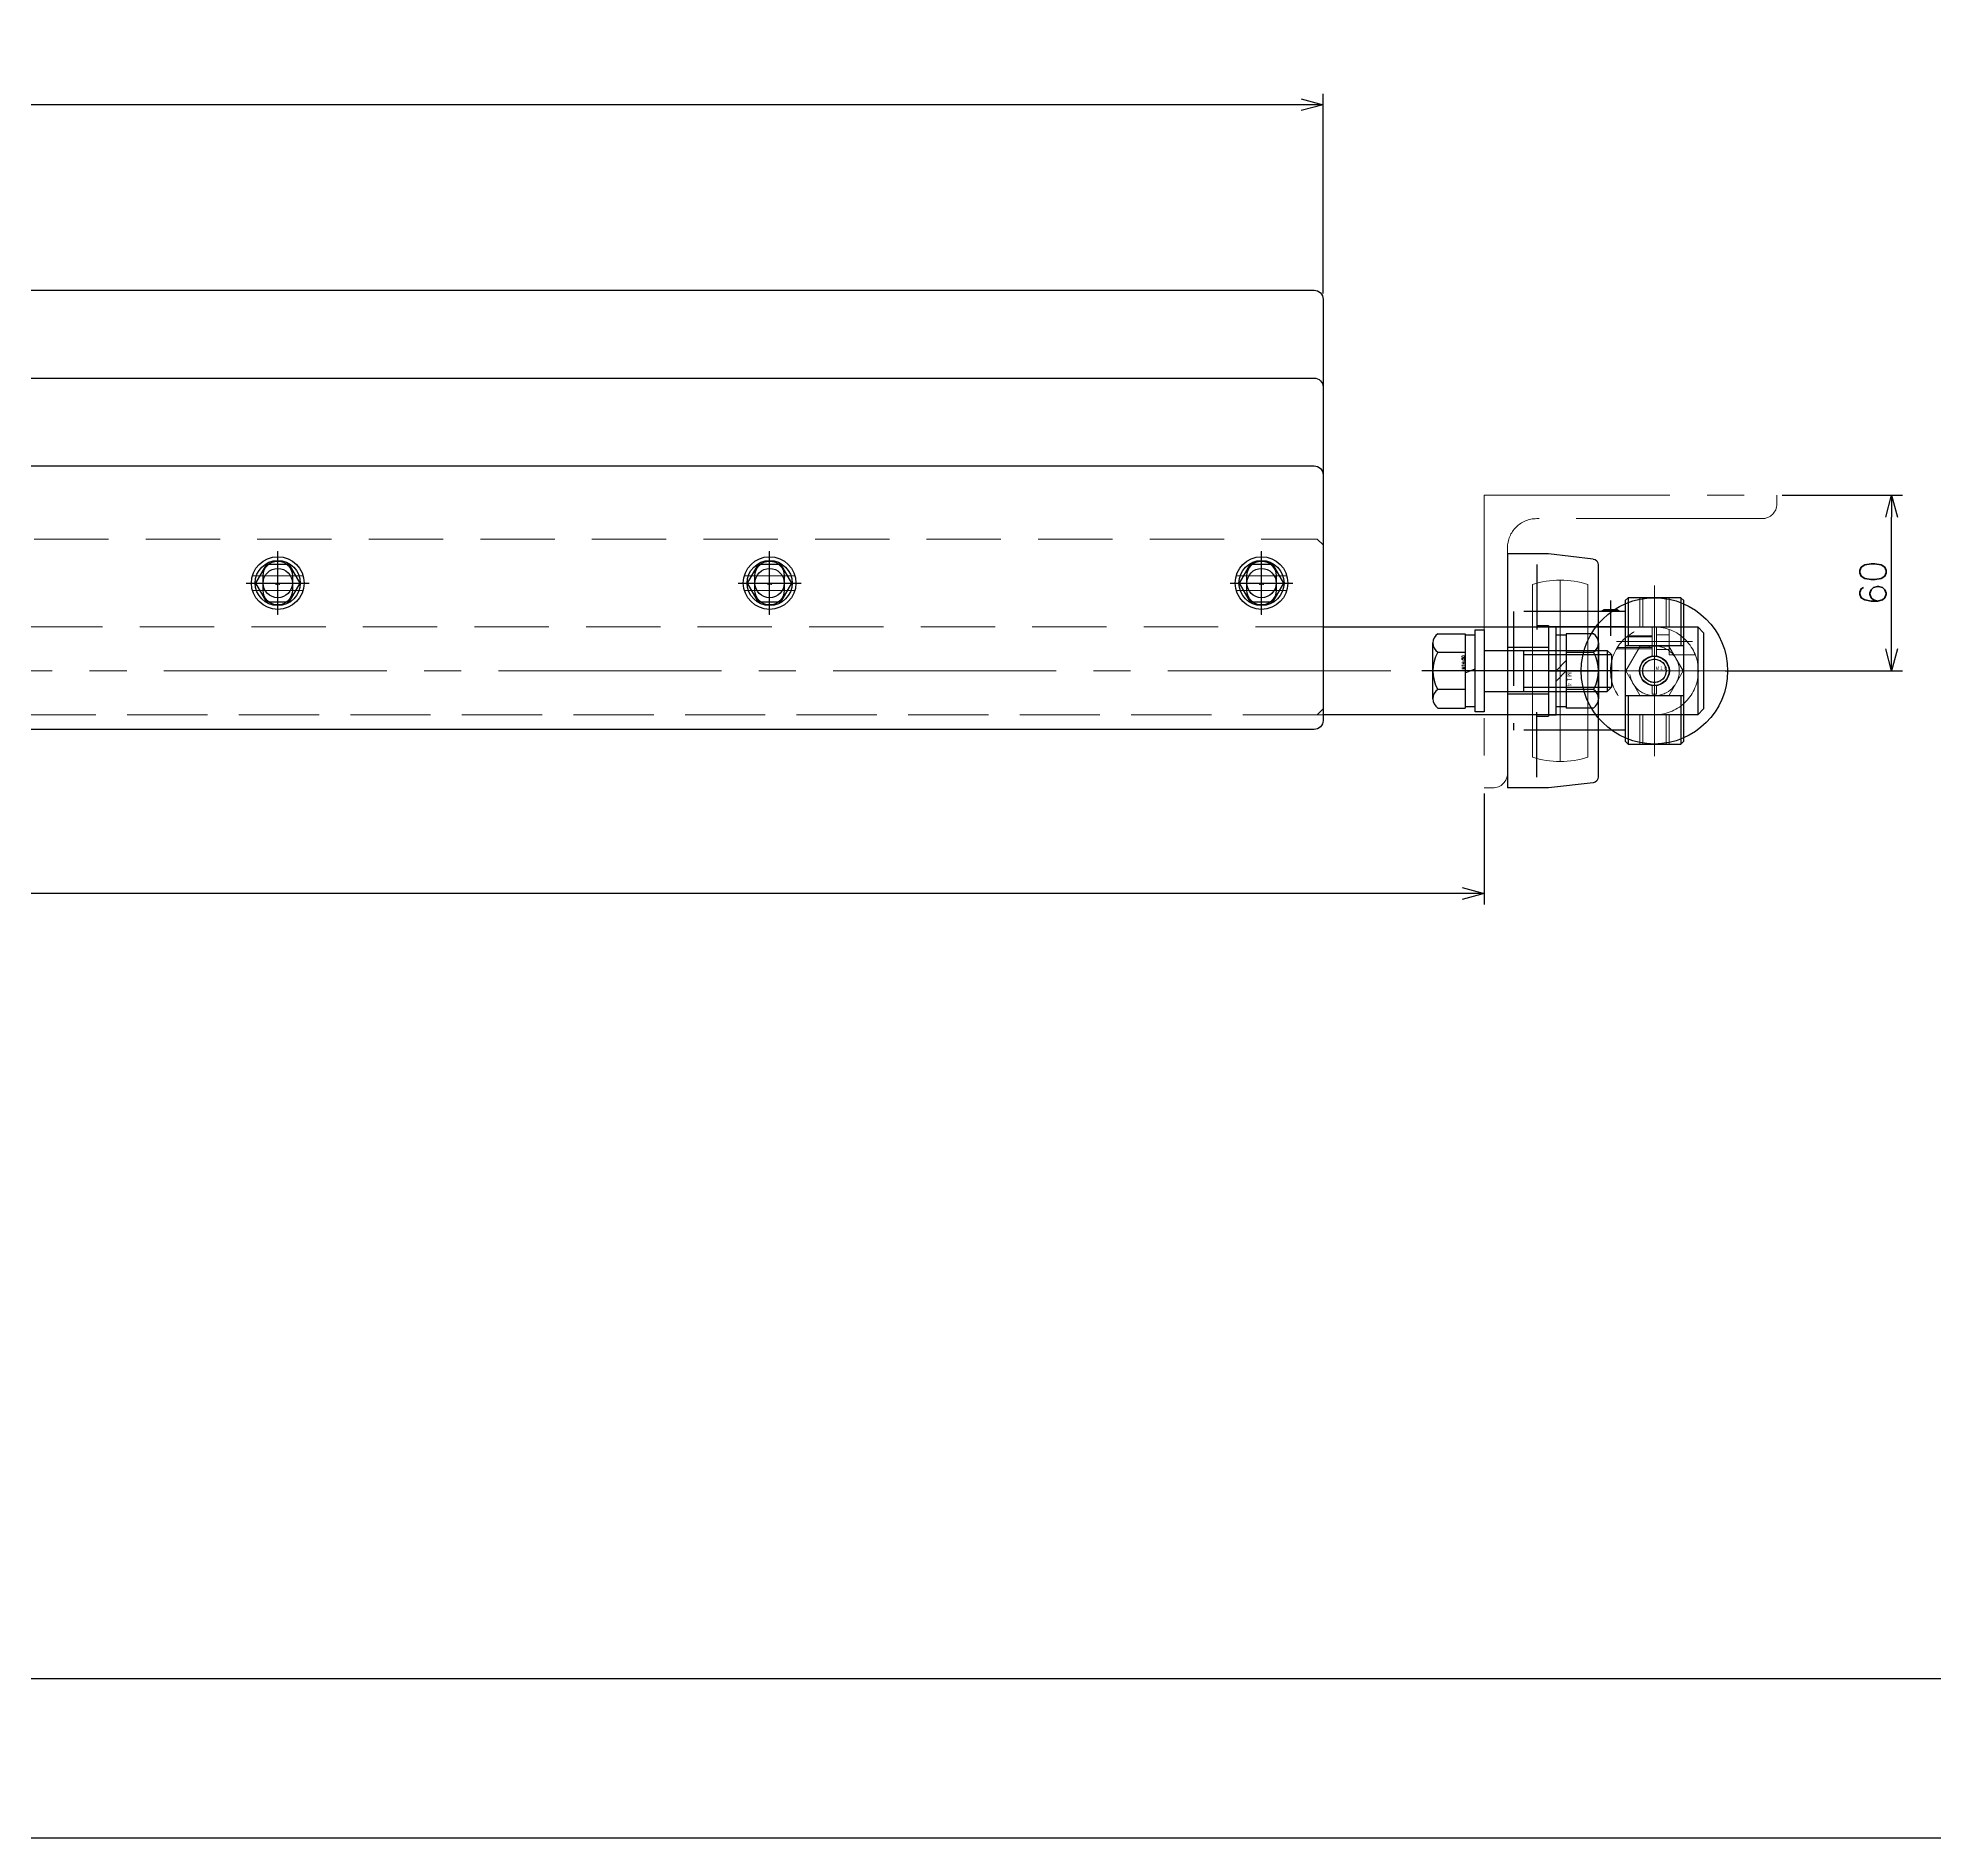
# Model space of a CAD drawing. Header units: millimetres. Extents: x -8731 to 85711, y -14522 to 31379.
# Drawn here: x -2902 to -2254, y -5115 to -4500 of the extents above; entities that cross this region are included whole.
import ezdxf

# ---------------------------------------------------------------- set-up
doc = ezdxf.new("R2010")
doc.units = ezdxf.units.MM
doc.header["$LTSCALE"] = 4
doc.header["$PDMODE"] = 99
doc.header["$PDSIZE"] = 1
for name, pattern in [('CENTER2', [28.575, 19.05, -3.175, 3.175, -3.175]), ('HIDDEN', [9.525, 6.35, -3.175]), ('PHANTOM2', [31.75, 15.875, -3.175, 3.175, -3.175, 3.175, -3.175])]:
    doc.linetypes.add(name, pattern=pattern)
for name, color, linetype, lineweight in [('04_HIDDEN', 2, 'HIDDEN', 13), ('05_CENTER', 4, 'CENTER2', 13), ('06_PHANTOM', 2, 'PHANTOM2', 13), ('08_DIM', 3, 'Continuous', 13)]:
    doc.layers.add(name, color=color, linetype=linetype, lineweight=lineweight)
doc.layers.add('10_DRAFT', color=8, linetype='Continuous', lineweight=0, plot=False)
doc.styles.add('KANJI0', font='txt.shx', dxfattribs={"width": 0.9, "height": 30, "bigfont": 'bigfont'})
doc.styles.add('KSS_TXT', font='txt.shx', dxfattribs={"bigfont": 'extfont2.shx'})
doc.styles.add('KSS_TXT_L', font='txt.shx', dxfattribs={"height": 9, "bigfont": 'extfont2.shx'})
doc.dimstyles.new('KSS_DIM', dxfattribs={"dimscale": 3, "dimtxt": 3, "dimasz": 2.5, "dimexe": 1.25, "dimexo": 0.625, "dimtad": 1, "dimdsep": 46, "dimtxsty": 'KSS_TXT', "dimblk": 'OPEN30', "dimcen": 0, "dimazin": 2, "dimtfac": 0.75, "dimtmove": 0, "dimatfit": 3, "dimldrblk": 'OPEN30', "dimfxl": 1, "dimtolj": 1, "dimarcsym": 0})

# ---------------------------------------------------------------- blocks, each defined once
blk = doc.blocks.new('A$C67FD2836_1_1_1')
at = {"color": 0}
for p, q in [((-7.51, 0), (-3.75, 6.5)), ((-3.75, 6.5), (3.75, 6.5)), ((3.75, 6.5), (7.51, 0)), ((-3.75, -6.5), (-7.51, 0)), ((7.51, 0), (3.75, -6.5)), ((3.75, -6.5), (-3.75, -6.5))]:
    blk.add_line(p, q, dxfattribs=at)
at = {"color": 0, "linetype": 'CENTER2'}
for p, q in [((0, -10.75), (0, 10.75)), ((-10.75, 0), (10.75, 0))]:
    blk.add_line(p, q, dxfattribs=at)
at = {"color": 0}
for radius in [9, 7.7]:
    blk.add_circle((0, 0), radius, dxfattribs=at)
at = {"layer": '10_DRAFT', "style": 'KSS_TXT_L'}
blk.add_text('BT-M8', height=0.3, dxfattribs=at).set_placement((-0.69, -0.48))
blk = doc.blocks.new('M14Nza_1_1_1')
at = {"color": 0}
for p, q in [((-12.7, 15.4), (-12.7, 6.1)), ((-9.52, 17.1), (9.52, 17.1)), ((-6.35, 6.1), (-6.35, 15.4)), ((6.35, 15.4), (6.35, 6.1)), ((12.7, 15.4), (12.7, 6.1)), ((-12.7, 6.1), (12.7, 6.1)), ((-12.25, 2.6), (-12.25, 6.1)), ((-3.5, 6.1), (0, 2.6)), ((0, 6.1), (3.5, 2.6)), ((12.25, 6.1), (12.25, 2.6))]:
    blk.add_line(p, q, dxfattribs=at)
at = {"color": 0, "linetype": 'CENTER2'}
blk.add_line((0, 0), (0, 17.1), dxfattribs=at)
at = {"color": 0}
blk.add_lwpolyline([(-15, 0), (15, 0), (15, 2.6), (-15, 2.6)], close=True, dxfattribs=at)
for centre, radius, start, end in [((-9.52, 13.29), 3.81, 33.626, 146.374), ((0, 4.4), 12.7, 60, 120), ((9.52, 13.29), 3.81, 33.626, 146.374)]:
    blk.add_arc(centre, radius, start, end, dxfattribs=at)
at = {"layer": '10_DRAFT', "ltscale": 3, "style": 'KANJI0', "width": 0.82}
blk.add_text('Ｍ１４', height=1.5, dxfattribs=at).set_placement((0.39, 6.2))
blk = doc.blocks.new('MUCAFL206c_1_1')
at = {"color": 0}
for p, q in [((-29.23, 38.21), (-14, 40)), ((-14, 40), (0, 40)), ((0, 40), (0, -40)), ((-31, 36.22), (-31, -36.22)), ((-10, 36.32), (-10, 14.08)), ((-40.2, 20.25), (-31, 20.25)), ((-40.2, 20.25), (-40.2, -20.25)), ((-38.2, 20.5), (-37.33, 21)), ((-38.2, 20.25), (-38.2, 20.5)), ((-32.2, 20.5), (-38.2, 20.5)), ((-37.65, 20.25), (-37.65, 20.82)), ((-33.07, 21), (-37.33, 21)), ((-32.2, 20.5), (-33.07, 21)), ((-32.75, 20.25), (-32.75, 20.82)), ((-32.2, 20.25), (-32.2, 20.5)), ((-14, 15.5), (-14, -15.5)), ((-10, 15.5), (-14, 15.5)), ((-10, -15.5), (-14, -15.5)), ((-10, -36.32), (-10, -14.08)), ((-40.2, -20.25), (-31, -20.25)), ((-29.23, -38.21), (-14, -40)), ((-14, -40), (0, -40))]:
    blk.add_line(p, q, dxfattribs=at)
at = {"color": 0, "linetype": 'CENTER2'}
blk.add_line((-35.2, 24), (-35.2, 12), dxfattribs=at)
at = {"color": 0, "linetype": 'HIDDEN'}
for p, q in [((-31, 20.25), (-2.1, 20.25)), ((-2.1, 20.25), (-2.1, -20.25)), ((-40.2, 15), (-2.1, 15)), ((-14, 8), (0, 8)), ((-14, -8), (0, -8)), ((-40.2, -15), (-2.1, -15)), ((-31, -20.25), (-2.1, -20.25))]:
    blk.add_line(p, q, dxfattribs=at)
at = {"color": 0}
for centre, start, end in [((-29, 36.22), 96.70984, 180), ((-29, -36.22), 180, 263.29016)]:
    blk.add_arc(centre, 2, start, end, dxfattribs=at)
at = {"layer": '10_DRAFT'}
for p, q in [((-27.5, 29.51), (-27.5, -29.51)), ((-18, 31), (-18, -31)), ((-8.5, 29.51), (-8.5, -29.51)), ((-40.2, 0), (0, 0))]:
    blk.add_line(p, q, dxfattribs=at)
for start, end in [(72.15448, 107.84552), (252.15448, 287.84552)]:
    blk.add_arc((-18, 0), 31, start, end, dxfattribs=at)
blk = doc.blocks.new('A$C09CE55E7_1_1_1')
at = {"color": 0, "linetype": 'CENTER2'}
blk.add_line((0, -46.09), (0, 21.25), dxfattribs=at)
at = {"color": 0}
for p, q in [((-12.7, 15.8), (-12.7, 6.5)), ((-9.52, 17.5), (9.52, 17.5)), ((-6.35, 6.5), (-6.35, 15.8)), ((6.35, 15.8), (6.35, 6.5)), ((12.7, 15.8), (12.7, 6.5)), ((12.7, 6.5), (-12.7, 6.5)), ((-12.25, 3), (-12.25, 6.5)), ((-0.64, 6.5), (0.64, 3)), ((12.25, 6.5), (12.25, 3)), ((-14, 0), (-14, 3)), ((-14, 3), (14, 3)), ((14, 0), (-14, 0)), ((-7, 0), (-7, -42.1)), ((7, 0), (7, -42.1)), ((14, 3), (14, 0)), ((7, -13.5), (-7, -13.5)), ((-5.6, -13.5), (-5.6, -43.5)), ((5.6, -13.5), (5.6, -43.5)), ((-7, -42.1), (-5.6, -43.5)), ((7, -42.1), (-7, -42.1)), ((5.6, -43.5), (-5.6, -43.5)), ((7, -42.1), (5.6, -43.5))]:
    blk.add_line(p, q, dxfattribs=at)
for centre, radius, start, end in [((-9.52, 13.69), 3.81, 33.626, 146.374), ((0, 4.8), 12.7, 60, 120), ((9.52, 13.69), 3.81, 33.626, 146.374)]:
    blk.add_arc(centre, radius, start, end, dxfattribs=at)
at = {"layer": '10_DRAFT', "ltscale": 3, "style": 'KANJI0', "width": 0.82}
blk.add_text('M14x50', height=1, dxfattribs=at).set_placement((0.53, 6.6))
blk = doc.blocks.new('A$C2F0E1FC8_1_1_1')
at = {"color": 0}
for points in [[(-942, 130), (942, 130, -0.414214), (945, 127), (945, -17, -0.414214), (942, -20), (-942, -20, -0.414214), (-945, -17), (-945, 127, -0.414214)], [(593, 32.5), (593, 27.5, -1), (583, 27.5), (583, 32.5, -1)], [(761, 32.5), (761, 27.5, -1), (751, 27.5), (751, 32.5, -1)], [(929, 32.5), (929, 27.5, -1), (919, 27.5), (919, 32.5, -1)]]:
    blk.add_lwpolyline(points, format="xyb", close=True, dxfattribs=at)
at = {"layer": '05_CENTER'}
for p, q in [((588, 19.14), (588, 40.86)), ((756, 19.14), (756, 40.86)), ((924, 19.14), (924, 40.86)), ((579.2, 32.5), (596.8, 32.5)), ((747.2, 32.5), (764.8, 32.5)), ((915.2, 32.5), (932.8, 32.5)), ((579.2, 30), (596.8, 30)), ((579.2, 27.5), (596.8, 27.5)), ((747.2, 30), (764.8, 30)), ((747.2, 27.5), (764.8, 27.5)), ((915.2, 30), (932.8, 30)), ((915.2, 27.5), (932.8, 27.5))]:
    blk.add_line(p, q, dxfattribs=at)
blk = doc.blocks.new('A$C77164FB2_1_1_1')
at = {"color": 0}
blk.add_lwpolyline([(-942, 70), (942, 70, -0.414214), (945, 67), (945, -17, -0.414214), (942, -20), (-942, -20, -0.414214), (-945, -17), (-945, 67, -0.414214)], format="xyb", close=True, dxfattribs=at)
for centre in [(588, 30), (756, 30), (924, 30)]:
    blk.add_circle(centre, 5, dxfattribs=at)
at = {"layer": '05_CENTER'}
for p, q in [((588, 21.57), (588, 38.43)), ((756, 21.57), (756, 38.43)), ((924, 21.57), (924, 38.43)), ((596.43, 30), (579.57, 30)), ((764.43, 30), (747.57, 30)), ((932.43, 30), (915.57, 30))]:
    blk.add_line(p, q, dxfattribs=at)
blk = doc.blocks.new('A$C445778C0_1_1_1')
at = {"color": 0}
blk.add_line((1073, 15), (1073, -15), dxfattribs=at)
blk.add_lwpolyline([(945, 15), (1073, 15), (1075, 13), (1075, -13), (1073, -15), (945, -15)], dxfattribs=at)
for centre in [(588, 30), (756, 30), (924, 30)]:
    blk.add_circle(centre, 5, dxfattribs=at)
at = {"layer": '04_HIDDEN'}
blk.add_lwpolyline([(943, -15), (-943, -15), (-945, -13), (-945, 43), (-943, 45), (943, 45), (945, 43), (945, -13)], close=True, dxfattribs=at)
for points in [[(-945, 15), (945, 15)], [(945, -15), (-945, -15)]]:
    blk.add_lwpolyline(points, dxfattribs=at)
at = {"layer": '05_CENTER'}
for p, q in [((588, 21.41), (588, 38.59)), ((756, 21.41), (756, 38.59)), ((924, 21.41), (924, 38.59)), ((579.41, 30), (596.59, 30)), ((747.41, 30), (764.59, 30)), ((915.41, 30), (932.59, 30)), ((1082.5, 0), (-1082.5, 0))]:
    blk.add_line(p, q, dxfattribs=at)
blk = doc.blocks.new('_Open30')
at = {"color": 0, "linetype": 'ByBlock', "lineweight": -2}
for p, q in [((-1, 0.268), (0, 0)), ((0, 0), (-1, -0.268)), ((0, 0), (-1, 0))]:
    blk.add_line(p, q, dxfattribs=at)
blk = doc.blocks.new('*D1767')
at = {"layer": '08_DIM', "color": 0, "lineweight": -2, "transparency": 16777216}
for p, q in [((-2305.89, -4656.53), (-2264.81, -4656.53)), ((-2268.56, -4709.03), (-2268.56, -4664.03)), ((-2325.45, -4716.53), (-2264.81, -4716.53))]:
    blk.add_line(p, q, dxfattribs=at)
at = {"layer": 'Defpoints', "color": 0, "transparency": 16777216}
for p in [(-2307.76, -4656.53), (-2268.56, -4656.53), (-2327.33, -4716.53)]:
    blk.add_point(p, dxfattribs=at)
at = {"layer": '08_DIM', "color": 0, "lineweight": -2, "transparency": 16777216, "xscale": 7.5, "yscale": 7.5, "zscale": 7.5}
for p, rotation in [((-2268.56, -4656.53), 90), ((-2268.56, -4716.53), 270)]:
    blk.add_blockref('_Open30', p, dxfattribs=dict(at, rotation=rotation))
at = {"layer": '08_DIM', "color": 0, "transparency": 16777216, "insert": (-2274.93, -4686.53), "char_height": 9, "attachment_point": 5, "rotation": 90, "style": 'KSS_TXT'}
blk.add_mtext('\\A1;60', dxfattribs=at)
blk = doc.blocks.new('*D1769')
at = {"layer": '08_DIM', "color": 0, "lineweight": -2, "transparency": 16777216}
for p, q in [((-4352.76, -4587.66), (-4352.76, -4519.38)), ((-2462.76, -4587.66), (-2462.76, -4519.38)), ((-2470.26, -4523.13), (-4345.26, -4523.13))]:
    blk.add_line(p, q, dxfattribs=at)
at = {"layer": 'Defpoints', "color": 0, "transparency": 16777216}
for p in [(-4352.76, -4523.13), (-4352.76, -4589.53), (-2462.76, -4589.53)]:
    blk.add_point(p, dxfattribs=at)
at = {"layer": '08_DIM', "color": 0, "lineweight": -2, "transparency": 16777216, "xscale": 7.5, "yscale": 7.5, "zscale": 7.5, "rotation": 180}
blk.add_blockref('_Open30', (-4352.76, -4523.13), dxfattribs=at)
at = {"layer": '08_DIM', "color": 0, "lineweight": -2, "transparency": 16777216, "xscale": 7.5, "yscale": 7.5, "zscale": 7.5}
blk.add_blockref('_Open30', (-2462.76, -4523.13), dxfattribs=at)
at = {"layer": '08_DIM', "color": 0, "transparency": 16777216, "insert": (-3407.76, -4516.76), "char_height": 9, "attachment_point": 5, "style": 'KSS_TXT'}
blk.add_mtext('\\A1;1890', dxfattribs=at)
blk = doc.blocks.new('A$C37492DD6_1_1')
at = {"color": 0}
for points in [[(-942, 100), (942, 100, -0.414214), (945, 97), (945, -17, -0.414214), (942, -20), (-942, -20, -0.414214), (-945, -17), (-945, 97, -0.414214)], [(593, 32.5), (593, 27.5, -1), (583, 27.5), (583, 32.5, -1)], [(761, 32.5), (761, 27.5, -1), (751, 27.5), (751, 32.5, -1)], [(929, 32.5), (929, 27.5, -1), (919, 27.5), (919, 32.5, -1)]]:
    blk.add_lwpolyline(points, format="xyb", close=True, dxfattribs=at)
at = {"layer": '05_CENTER'}
for p, q in [((588, 19.14), (588, 40.86)), ((756, 19.14), (756, 40.86)), ((924, 19.14), (924, 40.86)), ((579.2, 32.5), (596.8, 32.5)), ((747.2, 32.5), (764.8, 32.5)), ((915.2, 32.5), (932.8, 32.5)), ((579.2, 30), (596.8, 30)), ((579.2, 27.5), (596.8, 27.5)), ((747.2, 30), (764.8, 30)), ((747.2, 27.5), (764.8, 27.5)), ((915.2, 30), (932.8, 30)), ((915.2, 27.5), (932.8, 27.5))]:
    blk.add_line(p, q, dxfattribs=at)
blk = doc.blocks.new('M10Nua_1_1_1')
at = {"color": 0}
for p, q in [((-4.9, 8.49), (-9.8, 0)), ((-4.9, 8.49), (4.9, 8.49)), ((9.8, 0), (4.9, 8.49)), ((-9.8, 0), (-4.9, -8.49)), ((4.9, -8.49), (9.8, 0)), ((-4.9, -8.49), (4.9, -8.49))]:
    blk.add_line(p, q, dxfattribs=at)
at = {"color": 0, "linetype": 'CENTER2'}
for p, q in [((0, -11.1), (0, 11.1)), ((11.1, 0), (-11.1, 0))]:
    blk.add_line(p, q, dxfattribs=at)
at = {"color": 0}
for radius in [8.49, 5, 4]:
    blk.add_circle((0, 0), radius, dxfattribs=at)
at = {"layer": '10_DRAFT', "style": 'KANJI0', "width": 0.82}
blk.add_text('Ｍ１０', height=1.25, dxfattribs=at).set_placement((0.26, 0.12))
blk = doc.blocks.new('M10Tz_1_1_1')
at = {"color": 0}
for radius in [5, 4]:
    blk.add_circle((0, 0), radius, dxfattribs=at)
at = {"layer": '05_CENTER'}
for p, q in [((0, -8.34), (0, 8.34)), ((8.34, 0), (-8.34, 0))]:
    blk.add_line(p, q, dxfattribs=at)
blk = doc.blocks.new('A$C4CB00668_1_1_1')
at = {"color": 0}
for p, q in [((-24, 25), (-24, 8.53)), ((-6, 25), (-6, 8.53)), ((-24, -8.53), (-24, -25)), ((-6, -8.53), (-6, -25))]:
    blk.add_line(p, q, dxfattribs=at)
for p, q in [((-5, 8.53), (-25, 8.53)), ((-5, -8.53), (-25, -8.53))]:
    blk.add_line(p, q)
blk.add_lwpolyline([(-6, 25), (-24, 25), (-25, 24), (-25, -24), (-24, -25), (-6, -25), (-5, -24), (-5, 24)], close=True, dxfattribs=at)
at = {"layer": '04_HIDDEN'}
for p, q in [((-20, 25), (-20, 15)), ((-19, 25), (-19, 15)), ((-11, 25), (-11, 15)), ((-10, 25), (-10, 15)), ((-5, 15), (-25, 15)), ((-5, -15), (-25, -15)), ((-20, -25), (-20, -15)), ((-19, -25), (-19, -15)), ((-11, -25), (-11, -15)), ((-10, -25), (-10, -15))]:
    blk.add_line(p, q, dxfattribs=at)
at = {"layer": '05_CENTER'}
for p, q in [((-15, 27.91), (-15, 11.5)), ((-15, -27.91), (-15, -11.56))]:
    blk.add_line(p, q, dxfattribs=at)
at = {"layer": '10_DRAFT'}
blk.add_line((-5, 0), (-25, 0), dxfattribs=at)
blk.add_blockref('M10Tz_1_1_1', (-15, 0))
blk = doc.blocks.new('SCS10-12b_1_1_1')
at = {"color": 0, "linetype": 'CENTER2'}
for p, q in [((0, 16.38), (0, -16.38)), ((-16.38, 0), (16.38, 0)), ((-12.97, -10), (12.97, -10))]:
    blk.add_line(p, q, dxfattribs=at)
at = {"color": 0}
for p, q in [((-0.75, 8), (-0.75, 4.94)), ((-0.75, 8), (0.75, 8)), ((0.75, 8), (0.75, 4.94)), ((-0.75, -4.94), (-0.75, -14.98)), ((0.75, -4.94), (0.75, -14.98))]:
    blk.add_line(p, q, dxfattribs=at)
at = {"color": 0, "linetype": 'HIDDEN'}
for p, q in [((5, -5.5), (5, -14.14)), ((5, -5.5), (14.05, -5.5)), ((-12.99, -7.5), (-0.75, -7.5)), ((-12.69, -8), (-0.75, -8)), ((-9.45, -11.65), (-0.75, -11.65)), ((-9, -12), (-0.75, -12)), ((0.75, -7.25), (5, -7.25)), ((0.75, -12.25), (5, -12.25))]:
    blk.add_line(p, q, dxfattribs=at)
at = {"color": 0}
for radius, start, end in [(15, 0, 267.13403), (5, 98.62693, 261.37306), (5, 0, 81.37307), (5, 278.62693, 0), (15, 272.86599, 0)]:
    blk.add_arc((0, 0), radius, start, end, dxfattribs=at)
blk = doc.blocks.new('A$C5AB923D3_1_1_1')
at = {"color": 0}
for radius in [25, 5.1]:
    blk.add_circle((0, 0), radius, dxfattribs=at)
at = {"layer": '05_CENTER'}
for p, q in [((0, -29.13), (0, 29.13)), ((29.13, 0), (-29.13, 0))]:
    blk.add_line(p, q, dxfattribs=at)
blk = doc.blocks.new('A$C4C084B09_1_1')
for name, p in [('A$C5AB923D3_1_1_1', (0, 0)), ('A$C4CB00668_1_1_1', (15, 0))]:
    blk.add_blockref(name, p)
at = {"layer": '04_HIDDEN', "color": 4, "xscale": -1, "rotation": 180}
blk.add_blockref('SCS10-12b_1_1_1', (0, 0), dxfattribs=at)
at = {"layer": '04_HIDDEN'}
blk.add_blockref('M10Nua_1_1_1', (0, 0), dxfattribs=at)
blk = doc.blocks.new('A$C448B04A9_1_1_1')
at = {"color": 0}
for p, q in [((3, 100), (0, 100)), ((0, 0), (0, 100)), ((8, 18), (8, 95)), ((95, 8), (18, 8)), ((0, 0), (100, 0)), ((100, 3), (100, 0))]:
    blk.add_line(p, q, dxfattribs=at)
for centre, radius, start, end in [((3, 95), 5, 0, 90), ((18, 18), 10, 180, 270), ((95, 3), 5, 0, 90)]:
    blk.add_arc(centre, radius, start, end, dxfattribs=at)
blk = doc.blocks.new('*D3523')
at = {"layer": '08_DIM', "color": 0, "lineweight": -2, "transparency": 16777216}
for p, q in [((-4407.76, -4758.41), (-4407.76, -4796.35)), ((-2407.76, -4758.41), (-2407.76, -4796.35)), ((-2415.26, -4792.6), (-4400.26, -4792.6))]:
    blk.add_line(p, q, dxfattribs=at)
at = {"layer": 'Defpoints', "color": 0, "transparency": 16777216}
for p in [(-4407.76, -4756.53), (-2407.76, -4756.53), (-4407.76, -4792.6)]:
    blk.add_point(p, dxfattribs=at)
at = {"layer": '08_DIM', "color": 0, "lineweight": -2, "transparency": 16777216, "xscale": 7.5, "yscale": 7.5, "zscale": 7.5, "rotation": 180}
blk.add_blockref('_Open30', (-4407.76, -4792.6), dxfattribs=at)
at = {"layer": '08_DIM', "color": 0, "lineweight": -2, "transparency": 16777216, "xscale": 7.5, "yscale": 7.5, "zscale": 7.5}
blk.add_blockref('_Open30', (-2407.76, -4792.6), dxfattribs=at)
at = {"layer": '08_DIM', "color": 0, "transparency": 16777216, "insert": (-3407.76, -4786.22), "char_height": 9, "attachment_point": 5, "style": 'KSS_TXT'}
blk.add_mtext('\\A1;2000', dxfattribs=at)

msp = doc.modelspace()

# ---------------------------------------------------------------- linework, layer by layer
at = {"color": 2}
msp.add_lwpolyline([(-4733.18148, -2288.04335), (-1826.6068, -2288.04335), (-1826.6068, -5115.28107), (-4733.18148, -5115.28107)], close=True, dxfattribs=at)
msp.add_lwpolyline([(-4620.82782, -4086.90694), (-1885.44828, -4086.90694), (-1885.44828, -5060.8609), (-4620.82782, -5060.8609)], close=True)

# ---------------------------------------------------------------- block references
for name, p in [('A$C2F0E1FC8_1_1_1', (-3407.76363, -4716.53257)), ('A$C37492DD6_1_1', (-3407.76363, -4716.53257)), ('A$C77164FB2_1_1_1', (-3407.76363, -4716.53257)), ('A$C445778C0_1_1_1', (-3407.76363, -4716.53257)), ('A$C67FD2836_1_1_1', (-2819.76363, -4686.53257)), ('A$C67FD2836_1_1_1', (-2651.76363, -4686.53257)), ('A$C67FD2836_1_1_1', (-2483.76363, -4686.53257)), ('A$C4C084B09_1_1', (-2349.56363, -4716.53257))]:
    msp.add_blockref(name, p)
at = {"color": 4, "xscale": -1}
msp.add_blockref('MUCAFL206c_1_1', (-2399.76363, -4716.53257), dxfattribs=at)
for name, p, rotation in [('M14Nza_1_1_1', (-2385.76363, -4716.53257), 270), ('A$C09CE55E7_1_1_1', (-2407.76363, -4716.53257), 90)]:
    msp.add_blockref(name, p, dxfattribs=dict(rotation=rotation))
at = {"layer": '06_PHANTOM', "xscale": -1, "rotation": 180}
msp.add_blockref('A$C448B04A9_1_1_1', (-2407.76363, -4656.53257), dxfattribs=at)

# ---------------------------------------------------------------- dimensions: what is measured, and where the dimension line sits
at = {"layer": '08_DIM', "color": 1}
dim = msp.add_linear_dim(base=(-4352.76363, -4523.13454), p1=(-2462.76363, -4589.53257), p2=(-4352.76363, -4589.53257), dimstyle='KSS_DIM', override={"dimscale": 3}, dxfattribs=at)
dim.commit()
dim.dimension.update_dxf_attribs({"geometry": '*D1769', "text_midpoint": (-3407.76363, -4516.75954)})
dim = msp.add_linear_dim(base=(-2268.55509, -4656.53257), p1=(-2327.32937, -4716.53257), p2=(-2307.76363, -4656.53257), angle=90, dimstyle='KSS_DIM', override={"dimscale": 3}, dxfattribs=at)
dim.commit()
dim.dimension.update_dxf_attribs({"geometry": '*D1767', "text_midpoint": (-2274.93009, -4686.53257)})
at = {"layer": '08_DIM'}
dim = msp.add_linear_dim(base=(-4407.76363, -4792.59679), p1=(-2407.76363, -4756.53257), p2=(-4407.76363, -4756.53257), dimstyle='KSS_DIM', override={"dimscale": 3}, dxfattribs=at)
dim.commit()
dim.dimension.update_dxf_attribs({"geometry": '*D3523', "text_midpoint": (-3407.76363, -4786.22179)})

doc.saveas('drawing.dxf')
